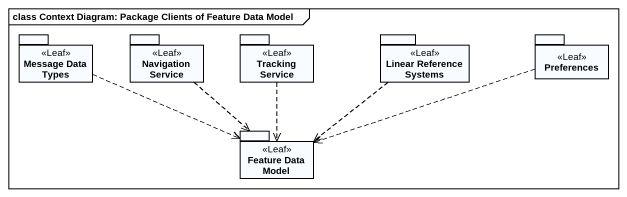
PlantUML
@startuml
mainframe class Context Diagram: Package Clients of Feature Data Model
package "Message Data Types" as Message_Data_Types <<Leaf>> {
}
package "Navigation Service" as Navigation_Service <<Leaf>> {
}
package "Tracking Service" as Tracking_Service <<Leaf>> {
}
package "Linear Reference Systems" as Linear_Reference_Systems <<Leaf>> {
}
package Preferences <<Leaf>> {
}
package "Feature Data Model" as Feature_Data_Model <<Leaf>> {
}
Message_Data_Types .right.> Feature_Data_Model
Navigation_Service ..> Feature_Data_Model
Tracking_Service ..> Feature_Data_Model
Linear_Reference_Systems ..> Feature_Data_Model
Preferences .left.> Feature_Data_Model
@enduml
